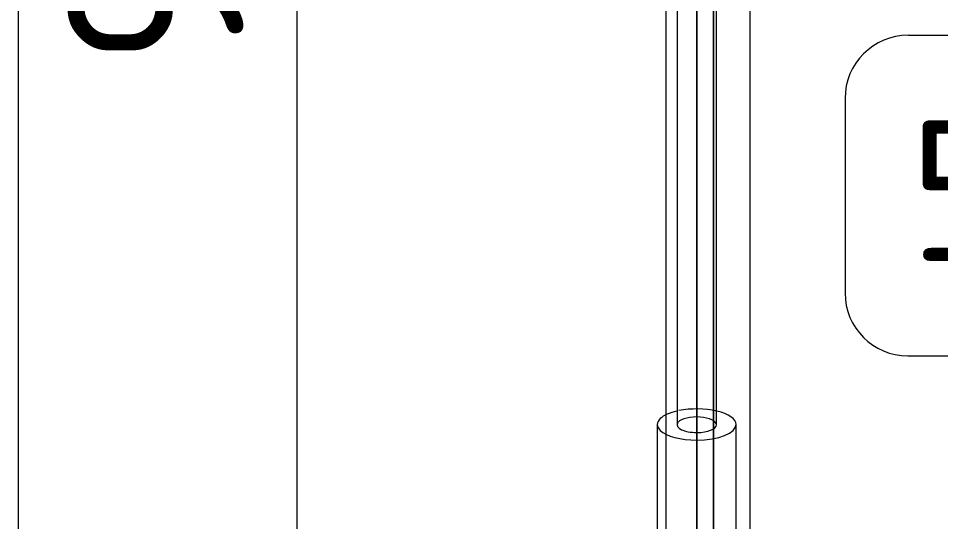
# Model space of a CAD drawing. Header units: millimetres. Extents: x 855 to 80408, y -1987 to 27400.
# Drawn here: x 57039.3 to 57366.9, y 6639.9 to 6818.6 of the extents above; entities that cross this region are included whole.
import ezdxf

# ---------------------------------------------------------------- set-up
doc = ezdxf.new("R2010")
doc.units = ezdxf.units.MM
for name, color, linetype, lineweight in [('0-1', 7, 'Continuous', 9), ('A-ANNO-DIMS', 7, 'Continuous', 9), ('A-ANNO-DIMS-25', 7, 'Continuous', 9), ('I-FURN-IDEN', 7, 'Continuous', 9)]:
    doc.layers.add(name, color=color, linetype=linetype, lineweight=lineweight)
for name, color, linetype, lineweight, true_color in [('I-FURN-19', 7, 'Continuous', 9, 0xe9e9e9), ('I-FURN-20', 7, 'Continuous', 9, 0xefefef), ('I-FURN-22', 7, 'Continuous', 9, 0xf3f3f3), ('I-FURN-26', 7, 'Continuous', 9, 0xe0e0e0), ('I-FURN-4', 7, 'Continuous', 9, 0xc0c0c0), ('I-FURN-58', 7, 'Continuous', 9, 0x939393), ('I-FURN-9', 7, 'Continuous', 9, 0xd3d3d3)]:
    doc.layers.add(name, color=color, linetype=linetype, lineweight=lineweight, true_color=true_color)
doc.styles.add('GOST Common_6', font='GOST_Common.ttf', dxfattribs={"height": 50})
doc.styles.add('ISOCPEUR_2', font='isocpeur.ttf', dxfattribs={"width": 0.9, "height": 62.5})
doc.dimstyles.new('ISO-2_5_0_9К_БОЛЬШОЙ_1', dxfattribs={"dimscale": 304.8, "dimtxt": 62.248823, "dimasz": 0.123031, "dimexe": 0.098425, "dimexo": 0.246063, "dimgap": 0, "dimtad": 1, "dimdec": 0, "dimrnd": 10, "dimzin": 0, "dimdsep": 46, "dimtxsty": 'ISOCPEUR_2', "dimblk1": 'OBLIQUE', "dimblk2": 'OBLIQUE', "dimsah": 1, "dimcen": 0.09, "dimdle": 0.098425, "dimazin": 0, "dimtfac": 1, "dimtdec": 4, "dimtix": 1, "dimtmove": 0, "dimatfit": 3, "dimfxl": 1, "dimtvp": 1, "dimtolj": 1, "dimtzin": 0, "dimarcsym": 2})

# ---------------------------------------------------------------- blocks, each defined once
blk = doc.blocks.new('Sports-Recreation_Goals-Nets_Unisport_Upward-Hinged-Practice-Basketball-Goall - 5_13-V46-Развертка 2_19-3')
at = {"layer": '0-1'}
for p, q in [((-48471.42, 6841.22), (-48471.42, 6674.33)), ((-48457.42, 6674.33), (-48457.42, 6838.58)), ((-48478.42, 6674.41), (-48478.42, 6561.33)), ((-48450.42, 6561.33), (-48450.42, 6674.41))]:
    blk.add_line(p, q, dxfattribs=at)
at = {"layer": 'I-FURN-19'}
for p, q in [((-48464.42, 6838.46), (-48464.42, 6679.93)), ((-48458.42, 6833.96), (-48458.42, 6679.34)), ((-48458.42, 6675.97), (-48458.42, 6679.34)), ((-48464.42, 6676.98), (-48464.42, 6561.33)), ((-48458.42, 6675.63), (-48458.42, 6600))]:
    blk.add_line(p, q, dxfattribs=at)
at = {"layer": 'I-FURN-20'}
for p, q in [((-48464.42, 6679.93), (-48464.42, 6833.96)), ((-48464.42, 6679.93), (-48464.42, 6676.98)), ((-48458.42, 6679.34), (-48458.42, 6675.97)), ((-48464.42, 6600), (-48464.42, 6676.98))]:
    blk.add_line(p, q, dxfattribs=at)
at = {"layer": 'I-FURN-22'}
blk.add_line((-48464.42, 6676.98), (-48464.42, 6679.93), dxfattribs=at)
at = {"layer": 'I-FURN-26'}
for p, q in [((-48458.42, 6679.34), (-48458.42, 6838.58)), ((-48475.42, 6677.66), (-48475.42, 6600)), ((-48458.42, 6561.33), (-48458.42, 6675.63))]:
    blk.add_line(p, q, dxfattribs=at)
for centre, major_axis, start_param, end_param in [((-48464.42, 6674.41), (14, 0), 2.067406, 2.095086), ((-48464.42, 6674.33), (7, 0), 0, 2.803797), ((-48464.42, 6674.41), (14, 0), 1.036091, 2.042909), ((-48464.42, 6674.33), (7, 0), 2.831711, 2.945243)]:
    blk.add_ellipse(centre, major_axis=major_axis, ratio=0.394708, start_param=start_param, end_param=end_param, dxfattribs=at)
at = {"layer": 'I-FURN-4'}
blk.add_line((-48705.42, 6561.33), (-48705.42, 6911.33), dxfattribs=at)
at = {"layer": 'I-FURN-58'}
blk.add_line((-48705.42, 6561.33), (-48705.42, 6911.33), dxfattribs=at)
at = {"layer": 'I-FURN-9'}
for p, q in [((-48475.42, 6911.33), (-48475.42, 6677.66)), ((-48445.42, 6600), (-48445.42, 6911.33))]:
    blk.add_line(p, q, dxfattribs=at)
for centre, major_axis, start_param, end_param in [((-48464.42, 6674.41), (14, 0), 2.095086, 2.748894), ((-48464.42, 6674.41), (14, 0), 0, 1.036091), ((-48464.42, 6674.41), (14, 0), 2.748894, 3.141593), ((-48464.42, 6674.41), (14, 0), 3.141593, 3.534292), ((-48464.42, 6674.33), (7, 0), 2.945243, 4.712389), ((-48464.42, 6674.41), (14, 0), 4.712389, 6.283185), ((-48464.42, 6674.33), (7, 0), 4.712389, 6.283185), ((-48464.42, 6674.41), (14, 0), 3.534292, 4.712389)]:
    blk.add_ellipse(centre, major_axis=major_axis, ratio=0.394708, start_param=start_param, end_param=end_param, dxfattribs=at)
blk = doc.blocks.new('DIMBLOCK33-Развертка 2_19-3')
at = {"layer": 'A-ANNO-DIMS-25'}
for p, q in [((57138.32, 6411.33), (57138.32, 7341.33)), ((57186.8, 7311.33), (57108.32, 7311.33)), ((57138.32, 7311.33), (57186.8, 7311.33)), ((57186.8, 6411.33), (57108.32, 6411.33)), ((57138.32, 6411.33), (57186.8, 6411.33))]:
    blk.add_line(p, q, dxfattribs=at)
at = {"layer": 'A-ANNO-DIMS-25', "lineweight": 20}
for p, q in [((57138.32, 7311.33), (57119.57, 7330.08)), ((57138.32, 7311.33), (57157.07, 7292.58)), ((57138.32, 6411.33), (57119.57, 6430.08)), ((57138.32, 6411.33), (57157.07, 6392.58))]:
    blk.add_line(p, q, dxfattribs=at)
at = {"layer": 'A-ANNO-DIMS-25', "color": 0, "insert": (57056.67, 6802.07), "char_height": 62.5, "width": 142.2146, "attachment_point": 1, "rotation": 90, "line_spacing_factor": 1.149209, "style": 'ISOCPEUR_2'}
blk.add_mtext('900', dxfattribs=at)
blk = doc.blocks.new('_Oblique')
at = {"color": 0, "linetype": 'ByBlock', "lineweight": -2}
blk.add_line((-0.5, -0.5), (0.5, 0.5), dxfattribs=at)
blk = doc.blocks.new('Марка_Мебель - В прямоуг_Balcon_Марка-25523697-Развертка 2_19-3')
at = {"layer": 'I-FURN-IDEN'}
for p, q in [((-65321.36, 5556.94), (-65198.62, 5556.94)), ((-65343.86, 5534.44), (-65343.86, 5465.4)), ((-65176.12, 5534.44), (-65176.12, 5465.56)), ((-65321.52, 5443.06), (-65198.62, 5443.06))]:
    blk.add_line(p, q, dxfattribs=at)
for centre, radius, start, end in [((-65321.36, 5534.44), 22.5, 90, 180), ((-65198.62, 5534.44), 22.5, 0, 90), ((-65321.52, 5465.4), 22.34, 180, 270), ((-65198.62, 5465.56), 22.5, 270, 0)]:
    blk.add_arc(centre, radius, start, end, dxfattribs=at)

msp = doc.modelspace()

# ---------------------------------------------------------------- block references
at = {"layer": 'I-FURN-4'}
msp.add_blockref('Sports-Recreation_Goals-Nets_Unisport_Upward-Hinged-Practice-Basketball-Goall - 5_13-V46-Развертка 2_19-3', (105744.67, 0), dxfattribs=at)
at = {"layer": 'I-FURN-IDEN'}
msp.add_blockref('Марка_Мебель - В прямоуг_Balcon_Марка-25523697-Развертка 2_19-3', (122676.8, 1255.74), dxfattribs=at)

# ---------------------------------------------------------------- texts
at = {"layer": 'I-FURN-IDEN', "insert": (57356.06, 6782.5), "char_height": 50, "width": 138.2911, "attachment_point": 1, "style": 'GOST Common_6'}
msp.add_mtext('5,13', dxfattribs=at)

# ---------------------------------------------------------------- dimensions: what is measured, and where the dimension line sits
at = {"layer": 'A-ANNO-DIMS'}
dim = msp.add_linear_dim(base=(57138.32, 7311.33), p1=(57111.8, 6411.33), p2=(57111.8, 7311.33), angle=90, dimstyle='ISO-2_5_0_9К_БОЛЬШОЙ_1', override={"dimpost": '<>', "dimfxl": 900.000061}, dxfattribs=at)
dim.commit()
dim.dimension.update_dxf_attribs({"geometry": 'DIMBLOCK33-Развертка 2_19-3', "text_midpoint": (57107.07, 6861.33)})

doc.saveas('drawing.dxf')
